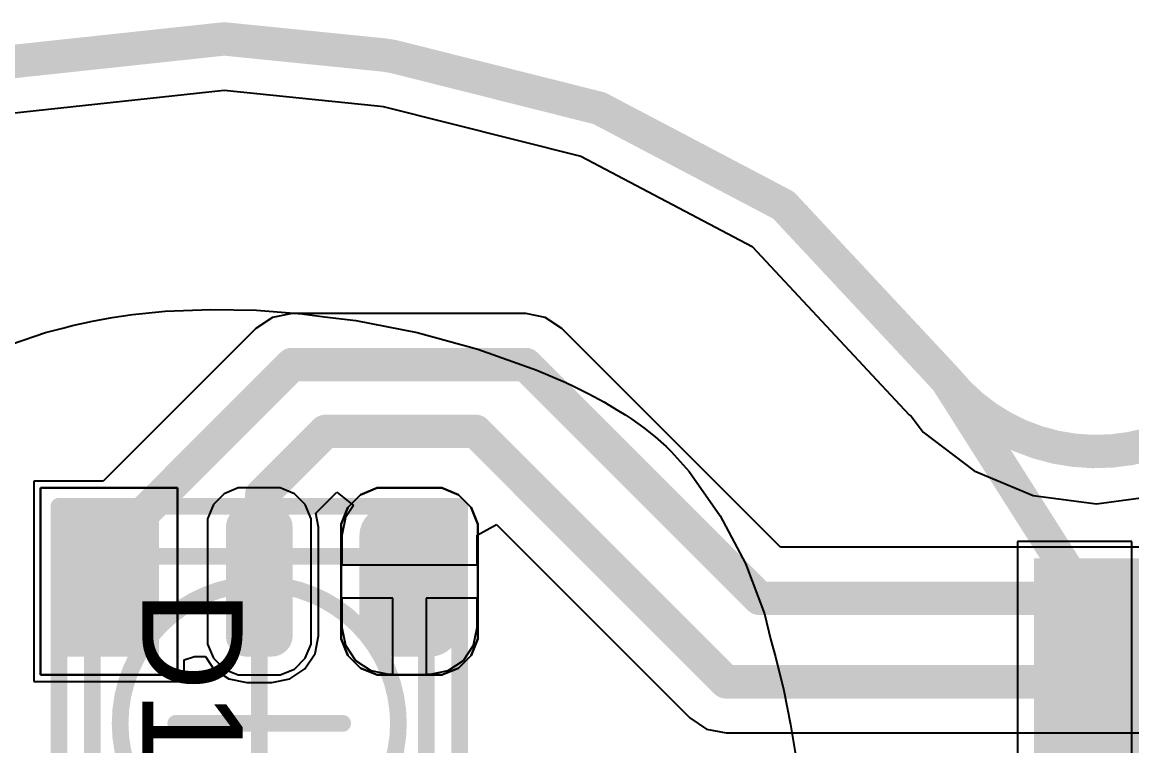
# Model space of a CAD drawing. Header units: inches. Extents: x -30 to 118, y 20 to 51.
# Drawn here: x 33.88 to 40.53, y 44.42 to 48.75 of the extents above; entities that cross this region are included whole.
import ezdxf

# ---------------------------------------------------------------- set-up
doc = ezdxf.new("R2010")
doc.units = ezdxf.units.IN
for name, color, linetype in [('Bottom Assembly', 56, 'Continuous'), ('Bottom Layer', 5, 'Continuous'), ('Bottom Solder', 6, 'Continuous'), ('Keep-Out Layer', 6, 'Continuous'), ('Mechanical 1', 6, 'Continuous'), ('Top Component Outline', 56, 'Continuous'), ('Top Courtyard', 56, 'Continuous'), ('Top Layer', 1, 'Continuous'), ('Top Overlay', 2, 'Continuous'), ('Top Paste', 8, 'Continuous'), ('Top Solder', 216, 'Continuous')]:
    doc.layers.add(name, color=color, linetype=linetype)
doc.styles.add('Arial', font='', dxfattribs={"height": 0.2})
doc.styles.get('Arial').set_extended_font_data('Arial')

# ---------------------------------------------------------------- blocks, each defined once
blk = doc.blocks.new('APA_RGB_LED_2020_534')
at = {"layer": 'Top Layer'}
h = blk.add_hatch(color=1, dxfattribs=at)
edge = h.paths.add_edge_path()
edge.add_arc((-1.125, 1.025), 0.125, 90, 180)
edge.add_line((-1.25, 1.025), (-1.25, 0.775))
edge.add_arc((-1.125, 0.775), 0.125, 180, 270)
edge.add_line((-1.125, 0.65), (-0.575, 0.65))
edge.add_arc((-0.575, 0.775), 0.125, 270, 360)
edge.add_line((-0.45, 0.775), (-0.45, 1.025))
edge.add_arc((-0.575, 1.025), 0.125, 0, 90)
edge.add_line((-0.575, 1.15), (-1.125, 1.15))
h = blk.add_hatch(color=1, dxfattribs=at)
edge = h.paths.add_edge_path()
edge.add_arc((0.575, 1.025), 0.125, 90, 180)
edge.add_line((0.45, 1.025), (0.45, 0.775))
edge.add_arc((0.575, 0.775), 0.125, 180, 270)
edge.add_line((0.575, 0.65), (1.125, 0.65))
edge.add_arc((1.125, 0.775), 0.125, 270, 360)
edge.add_line((1.25, 0.775), (1.25, 1.025))
edge.add_arc((1.125, 1.025), 0.125, 0, 90)
edge.add_line((1.125, 1.15), (0.575, 1.15))
h = blk.add_hatch(color=1, dxfattribs=at)
edge = h.paths.add_edge_path()
edge.add_arc((-1.175, 0.075), 0.075, 90, 180)
edge.add_line((-1.25, 0.075), (-1.25, -0.075))
edge.add_arc((-1.175, -0.075), 0.075, 180, 270)
edge.add_line((-1.175, -0.15), (-0.525, -0.15))
edge.add_arc((-0.525, -0.075), 0.075, 270, 360)
edge.add_line((-0.45, -0.075), (-0.45, 0.075))
edge.add_arc((-0.525, 0.075), 0.075, 0, 90)
edge.add_line((-0.525, 0.15), (-1.175, 0.15))
h = blk.add_hatch(color=1, dxfattribs=at)
edge = h.paths.add_edge_path()
edge.add_arc((0.525, 0.075), 0.075, 90, 180)
edge.add_line((0.45, 0.075), (0.45, -0.075))
edge.add_arc((0.525, -0.075), 0.075, 180, 270)
edge.add_line((0.525, -0.15), (1.175, -0.15))
edge.add_arc((1.175, -0.075), 0.075, 270, 360)
edge.add_line((1.25, -0.075), (1.25, 0.075))
edge.add_arc((1.175, 0.075), 0.075, 0, 90)
edge.add_line((1.175, 0.15), (0.525, 0.15))
blk.add_hatch(color=1, dxfattribs=at).paths.add_polyline_path([(-1.25, -0.65), (-0.45, -0.65), (-0.45, -1.15), (-1.25, -1.15)])
h = blk.add_hatch(color=1, dxfattribs=at)
edge = h.paths.add_edge_path()
edge.add_arc((0.575, -0.775), 0.125, 90, 180)
edge.add_line((0.45, -0.775), (0.45, -1.025))
edge.add_arc((0.575, -1.025), 0.125, 180, 270)
edge.add_line((0.575, -1.15), (1.125, -1.15))
edge.add_arc((1.125, -1.025), 0.125, 270, 360)
edge.add_line((1.25, -1.025), (1.25, -0.775))
edge.add_arc((1.125, -0.775), 0.125, 0, 90)
edge.add_line((1.125, -0.65), (0.575, -0.65))
at = {"layer": 'Top Paste'}
h = blk.add_hatch(color=8, dxfattribs=at)
edge = h.paths.add_edge_path()
edge.add_arc((-1.125, 1.025), 0.125, 90, 180)
edge.add_line((-1.25, 1.025), (-1.25, 0.775))
edge.add_arc((-1.125, 0.775), 0.125, 180, 270)
edge.add_line((-1.125, 0.65), (-0.575, 0.65))
edge.add_arc((-0.575, 0.775), 0.125, 270, 360)
edge.add_line((-0.45, 0.775), (-0.45, 1.025))
edge.add_arc((-0.575, 1.025), 0.125, 0, 90)
edge.add_line((-0.575, 1.15), (-1.125, 1.15))
h = blk.add_hatch(color=8, dxfattribs=at)
edge = h.paths.add_edge_path()
edge.add_arc((0.575, 1.025), 0.125, 90, 180)
edge.add_line((0.45, 1.025), (0.45, 0.775))
edge.add_arc((0.575, 0.775), 0.125, 180, 270)
edge.add_line((0.575, 0.65), (1.125, 0.65))
edge.add_arc((1.125, 0.775), 0.125, 270, 360)
edge.add_line((1.25, 0.775), (1.25, 1.025))
edge.add_arc((1.125, 1.025), 0.125, 0, 90)
edge.add_line((1.125, 1.15), (0.575, 1.15))
h = blk.add_hatch(color=8, dxfattribs=at)
edge = h.paths.add_edge_path()
edge.add_arc((-1.175, 0.075), 0.075, 90, 180)
edge.add_line((-1.25, 0.075), (-1.25, -0.075))
edge.add_arc((-1.175, -0.075), 0.075, 180, 270)
edge.add_line((-1.175, -0.15), (-0.525, -0.15))
edge.add_arc((-0.525, -0.075), 0.075, 270, 360)
edge.add_line((-0.45, -0.075), (-0.45, 0.075))
edge.add_arc((-0.525, 0.075), 0.075, 0, 90)
edge.add_line((-0.525, 0.15), (-1.175, 0.15))
h = blk.add_hatch(color=8, dxfattribs=at)
edge = h.paths.add_edge_path()
edge.add_arc((0.525, 0.075), 0.075, 90, 180)
edge.add_line((0.45, 0.075), (0.45, -0.075))
edge.add_arc((0.525, -0.075), 0.075, 180, 270)
edge.add_line((0.525, -0.15), (1.175, -0.15))
edge.add_arc((1.175, -0.075), 0.075, 270, 360)
edge.add_line((1.25, -0.075), (1.25, 0.075))
edge.add_arc((1.175, 0.075), 0.075, 0, 90)
edge.add_line((1.175, 0.15), (0.525, 0.15))
blk.add_hatch(color=8, dxfattribs=at).paths.add_polyline_path([(-1.25, -0.65), (-0.45, -0.65), (-0.45, -1.15), (-1.25, -1.15)])
h = blk.add_hatch(color=8, dxfattribs=at)
edge = h.paths.add_edge_path()
edge.add_arc((0.575, -0.775), 0.125, 90, 180)
edge.add_line((0.45, -0.775), (0.45, -1.025))
edge.add_arc((0.575, -1.025), 0.125, 180, 270)
edge.add_line((0.575, -1.15), (1.125, -1.15))
edge.add_arc((1.125, -1.025), 0.125, 270, 360)
edge.add_line((1.25, -1.025), (1.25, -0.775))
edge.add_arc((1.125, -0.775), 0.125, 0, 90)
edge.add_line((1.125, -0.65), (0.575, -0.65))
at = {"layer": 'Top Solder'}
h = blk.add_hatch(color=216, dxfattribs=at)
edge = h.paths.add_edge_path()
edge.add_arc((-1.125, 1.025), 0.175, 90, 180)
edge.add_line((-1.3, 1.025), (-1.3, 0.775))
edge.add_arc((-1.125, 0.775), 0.175, 180, 270)
edge.add_line((-1.125, 0.6), (-0.575, 0.6))
edge.add_arc((-0.575, 0.775), 0.175, 270, 360)
edge.add_line((-0.4, 0.775), (-0.4, 1.025))
edge.add_arc((-0.575, 1.025), 0.175, 0, 90)
edge.add_line((-0.575, 1.2), (-1.125, 1.2))
h = blk.add_hatch(color=216, dxfattribs=at)
edge = h.paths.add_edge_path()
edge.add_arc((0.575, 1.025), 0.175, 90, 180)
edge.add_line((0.4, 1.025), (0.4, 0.775))
edge.add_arc((0.575, 0.775), 0.175, 180, 270)
edge.add_line((0.575, 0.6), (1.125, 0.6))
edge.add_arc((1.125, 0.775), 0.175, 270, 360)
edge.add_line((1.3, 0.775), (1.3, 1.025))
edge.add_arc((1.125, 1.025), 0.175, 0, 90)
edge.add_line((1.125, 1.2), (0.575, 1.2))
h = blk.add_hatch(color=216, dxfattribs=at)
edge = h.paths.add_edge_path()
edge.add_arc((-1.175, 0.075), 0.125, 90, 180)
edge.add_line((-1.3, 0.075), (-1.3, -0.075))
edge.add_arc((-1.175, -0.075), 0.125, 180, 270)
edge.add_line((-1.175, -0.2), (-0.525, -0.2))
edge.add_arc((-0.525, -0.075), 0.125, 270, 360)
edge.add_line((-0.4, -0.075), (-0.4, 0.075))
edge.add_arc((-0.525, 0.075), 0.125, 0, 90)
edge.add_line((-0.525, 0.2), (-1.175, 0.2))
h = blk.add_hatch(color=216, dxfattribs=at)
edge = h.paths.add_edge_path()
edge.add_arc((0.525, 0.075), 0.125, 90, 180)
edge.add_line((0.4, 0.075), (0.4, -0.075))
edge.add_arc((0.525, -0.075), 0.125, 180, 270)
edge.add_line((0.525, -0.2), (1.175, -0.2))
edge.add_arc((1.175, -0.075), 0.125, 270, 360)
edge.add_line((1.3, -0.075), (1.3, 0.075))
edge.add_arc((1.175, 0.075), 0.125, 0, 90)
edge.add_line((1.175, 0.2), (0.525, 0.2))
blk.add_hatch(color=216, dxfattribs=at).paths.add_polyline_path([(-1.3, -0.6), (-0.4, -0.6), (-0.4, -1.2), (-1.3, -1.2)])
h = blk.add_hatch(color=216, dxfattribs=at)
edge = h.paths.add_edge_path()
edge.add_arc((0.575, -0.775), 0.175, 90, 180)
edge.add_line((0.4, -0.775), (0.4, -1.025))
edge.add_arc((0.575, -1.025), 0.175, 180, 270)
edge.add_line((0.575, -1.2), (1.125, -1.2))
edge.add_arc((1.125, -1.025), 0.175, 270, 360)
edge.add_line((1.3, -1.025), (1.3, -0.775))
edge.add_arc((1.125, -0.775), 0.175, 0, 90)
edge.add_line((1.125, -0.6), (0.575, -0.6))
at = {"layer": 'Top Component Outline'}
for points in [[(-1, -1, 0.1, 0.1, 0), (-1, 1, 0.1, 0.1, 0)], [(1, 1, 0.1, 0.1, 0), (-1, 1, 0.1, 0.1, 0)], [(1, -1, 0.1, 0.1, 0), (1, 1, 0.1, 0.1, 0)], [(1, -1, 0.1, 0.1, 0), (-1, -1, 0.1, 0.1, 0)]]:
    blk.add_lwpolyline(points, format="xyseb", dxfattribs=at)
for points in [[(-1.025, 1, 0.05, 0.05, 1), (-0.975, 1, 0.05, 0.05, 1)], [(-1.025, 1, 0.05, 0.05, 1), (-0.975, 1, 0.05, 0.05, 1)], [(0.975, 1, 0.05, 0.05, 1), (1.025, 1, 0.05, 0.05, 1)], [(0.975, 1, 0.05, 0.05, 1), (1.025, 1, 0.05, 0.05, 1)], [(-1.025, -1, 0.05, 0.05, 1), (-0.975, -1, 0.05, 0.05, 1)], [(-1.025, -1, 0.05, 0.05, 1), (-0.975, -1, 0.05, 0.05, 1)], [(0.975, -1, 0.05, 0.05, 1), (1.025, -1, 0.05, 0.05, 1)], [(0.975, -1, 0.05, 0.05, 1), (1.025, -1, 0.05, 0.05, 1)]]:
    blk.add_lwpolyline(points, format="xyseb", close=True, dxfattribs=at)
at = {"layer": 'Top Courtyard'}
for points in [[(1.3, 1.2, 0.1, 0.1, 0), (-1.3, 1.2, 0.1, 0.1, 0)], [(-1.3, -1.2, 0.1, 0.1, 0), (-1.3, 1.2, 0.1, 0.1, 0)], [(1.3, -1.2, 0.1, 0.1, 0), (1.3, 1.2, 0.1, 0.1, 0)], [(0, -0.5, 0.1, 0.1, 0), (0, 0.5, 0.1, 0.1, 0)], [(0.5, 0, 0.1, 0.1, 0), (-0.5, 0, 0.1, 0.1, 0)], [(1.3, -1.2, 0.1, 0.1, 0), (-1.3, -1.2, 0.1, 0.1, 0)]]:
    blk.add_lwpolyline(points, format="xyseb", dxfattribs=at)
for points in [[(-1.325, 1.2, 0.05, 0.05, 1), (-1.275, 1.2, 0.05, 0.05, 1)], [(-1.325, 1.2, 0.05, 0.05, 1), (-1.275, 1.2, 0.05, 0.05, 1)], [(1.275, 1.2, 0.05, 0.05, 1), (1.325, 1.2, 0.05, 0.05, 1)], [(1.275, 1.2, 0.05, 0.05, 1), (1.325, 1.2, 0.05, 0.05, 1)], [(-0.025, 0.5, 0.05, 0.05, 1), (0.025, 0.5, 0.05, 0.05, 1)], [(-0.525, 0, 0.05, 0.05, 1), (-0.475, 0, 0.05, 0.05, 1)], [(0.475, 0, 0.05, 0.05, 1), (0.525, 0, 0.05, 0.05, 1)], [(-0.025, -0.5, 0.05, 0.05, 1), (0.025, -0.5, 0.05, 0.05, 1)], [(-1.325, -1.2, 0.05, 0.05, 1), (-1.275, -1.2, 0.05, 0.05, 1)], [(-1.325, -1.2, 0.05, 0.05, 1), (-1.275, -1.2, 0.05, 0.05, 1)], [(1.275, -1.2, 0.05, 0.05, 1), (1.325, -1.2, 0.05, 0.05, 1)], [(1.275, -1.2, 0.05, 0.05, 1), (1.325, -1.2, 0.05, 0.05, 1)]]:
    blk.add_lwpolyline(points, format="xyseb", close=True, dxfattribs=at)
at = {"layer": 'Top Overlay'}
for p, q in [((-1.3689, 1.1929), (-1.2929, 1.2689)), ((-1.2929, 1.2689), (-1.1937, 1.31)), ((-1.1937, 1.31), (-1.14, 1.31)), ((-1.14, 1.31), (-1.14, 1.31)), ((-1.14, 1.31), (-0.56, 1.31)), ((-0.56, 1.31), (-0.5063, 1.31)), ((-0.5063, 1.31), (-0.4071, 1.2689)), ((-0.4071, 1.2689), (-0.3311, 1.1929)), ((0.3311, 1.1929), (0.4071, 1.2689)), ((0.4071, 1.2689), (0.5063, 1.31)), ((0.5063, 1.31), (0.56, 1.31)), ((0.56, 1.31), (0.56, 1.31)), ((0.56, 1.31), (1.14, 1.31)), ((1.14, 1.31), (1.1937, 1.31)), ((1.1937, 1.31), (1.2929, 1.2689)), ((1.2929, 1.2689), (1.3689, 1.1929)), ((-1.41, 1.0937), (-1.3689, 1.1929)), ((-0.3311, 1.1929), (-0.29, 1.0937)), ((0.29, 1.0937), (0.3311, 1.1929)), ((1.3689, 1.1929), (1.41, 1.0937)), ((-1.41, 1.04), (-1.41, 1.0937)), ((-0.29, 1.0937), (-0.29, 1.04)), ((0.29, 1.04), (0.29, 1.0937)), ((1.41, 1.0937), (1.41, 1.04)), ((-1.41, 0.76), (-1.41, 1.04)), ((-0.29, 1.04), (-0.29, 1.04)), ((-0.29, 1.04), (-0.29, 0.76)), ((0.29, 0.76), (0.29, 1.04)), ((1.41, 1.04), (1.41, 1.04)), ((1.41, 1.04), (1.41, 0.76)), ((-1.41, 0.76), (-1.41, 0.76)), ((-1.41, 0.7063), (-1.41, 0.76)), ((-0.29, 0.76), (-0.29, 0.7063)), ((0.29, 0.76), (0.29, 0.76)), ((0.29, 0.7063), (0.29, 0.76)), ((1.41, 0.76), (1.41, 0.7063)), ((-1.3689, 0.6071), (-1.41, 0.7063)), ((-0.29, 0.7063), (-0.3311, 0.6071)), ((0.3311, 0.6071), (0.29, 0.7063)), ((1.41, 0.7063), (1.3689, 0.6071)), ((-1.2929, 0.5311), (-1.3689, 0.6071)), ((-0.3311, 0.6071), (-0.4071, 0.5311)), ((0.4071, 0.5311), (0.3311, 0.6071)), ((1.3689, 0.6071), (1.2929, 0.5311)), ((-1.1937, 0.49), (-1.2929, 0.5311)), ((-1.14, 0.49), (-1.1937, 0.49)), ((-0.56, 0.49), (-1.14, 0.49)), ((-0.5063, 0.49), (-0.56, 0.49)), ((-0.56, 0.49), (-0.56, 0.49)), ((-0.4071, 0.5311), (-0.5063, 0.49)), ((0.5063, 0.49), (0.4071, 0.5311)), ((0.56, 0.49), (0.5063, 0.49)), ((1.14, 0.49), (0.56, 0.49)), ((1.1937, 0.49), (1.14, 0.49)), ((1.14, 0.49), (1.14, 0.49)), ((1.2929, 0.5311), (1.1937, 0.49)), ((-1.3103, 0.275), (-1.375, 0.2103)), ((-1.2258, 0.31), (-1.3103, 0.275)), ((-1.18, 0.31), (-1.2258, 0.31)), ((-0.52, 0.31), (-1.18, 0.31)), ((-0.4742, 0.31), (-0.52, 0.31)), ((-0.52, 0.31), (-0.52, 0.31)), ((-0.3897, 0.275), (-0.4742, 0.31)), ((-0.325, 0.2103), (-0.3897, 0.275)), ((0.3897, 0.275), (0.325, 0.2103)), ((0.4743, 0.31), (0.3897, 0.275)), ((0.52, 0.31), (0.4743, 0.31)), ((1.18, 0.31), (0.52, 0.31)), ((1.2258, 0.31), (1.18, 0.31)), ((1.18, 0.31), (1.18, 0.31)), ((1.3103, 0.275), (1.2258, 0.31)), ((1.375, 0.2103), (1.3103, 0.275)), ((-1.375, 0.2103), (-1.41, 0.1257)), ((-0.29, 0.1257), (-0.325, 0.2103)), ((0.325, 0.2103), (0.29, 0.1257)), ((1.41, 0.1257), (1.375, 0.2103)), ((-1.41, 0.1257), (-1.41, 0.08)), ((-1.41, 0.08), (-1.41, -0.08)), ((-1.41, 0.08), (-1.41, 0.08)), ((-0.29, 0.08), (-0.29, 0.1257)), ((-0.29, -0.08), (-0.29, 0.08)), ((0.29, 0.1257), (0.29, 0.08)), ((0.29, 0.08), (0.29, -0.08)), ((0.29, 0.08), (0.29, 0.08)), ((1.41, 0.08), (1.41, 0.1257)), ((1.41, -0.08), (1.41, 0.08)), ((-1.41, -0.08), (-1.41, -0.1258)), ((-1.41, -0.1258), (-1.375, -0.2103)), ((-0.325, -0.2103), (-0.29, -0.1258)), ((-0.29, -0.1258), (-0.29, -0.08)), ((-0.29, -0.08), (-0.29, -0.08)), ((0.29, -0.08), (0.29, -0.1258)), ((0.29, -0.1258), (0.325, -0.2103)), ((1.375, -0.2103), (1.41, -0.1258)), ((1.41, -0.1258), (1.41, -0.08)), ((1.41, -0.08), (1.41, -0.08)), ((-1.375, -0.2103), (-1.3103, -0.275)), ((-0.3897, -0.275), (-0.325, -0.2103)), ((0.325, -0.2103), (0.3897, -0.275)), ((1.3103, -0.275), (1.375, -0.2103)), ((-1.3103, -0.275), (-1.2258, -0.31)), ((-1.2258, -0.31), (-1.18, -0.31)), ((-1.18, -0.31), (-1.18, -0.31)), ((-1.18, -0.31), (-0.52, -0.31)), ((-0.52, -0.31), (-0.4742, -0.31)), ((-0.4742, -0.31), (-0.3897, -0.275)), ((0.3897, -0.275), (0.4743, -0.31)), ((0.4743, -0.31), (0.52, -0.31)), ((0.52, -0.31), (0.52, -0.31)), ((0.52, -0.31), (1.18, -0.31)), ((1.18, -0.31), (1.2258, -0.31)), ((1.2258, -0.31), (1.3103, -0.275)), ((-1.41, -1.31), (-1.41, -0.49)), ((-1.41, -0.49), (-0.29, -0.49)), ((-0.29, -0.49), (-0.29, -1.31)), ((0.3311, -0.6071), (0.4071, -0.5311)), ((0.4071, -0.5311), (0.5063, -0.49)), ((0.5063, -0.49), (0.56, -0.49)), ((0.56, -0.49), (0.56, -0.49)), ((0.56, -0.49), (1.14, -0.49)), ((1.14, -0.49), (1.1937, -0.49)), ((1.1937, -0.49), (1.2929, -0.5311)), ((1.2929, -0.5311), (1.3689, -0.6071)), ((0.29, -0.7063), (0.3311, -0.6071)), ((1.3689, -0.6071), (1.41, -0.7063)), ((0.29, -0.76), (0.29, -0.7063)), ((1.41, -0.7063), (1.41, -0.76)), ((0.29, -1.04), (0.29, -0.76)), ((1.41, -0.76), (1.41, -0.76)), ((1.41, -0.76), (1.41, -1.04)), ((0.29, -1.04), (0.29, -1.04)), ((0.29, -1.0937), (0.29, -1.04)), ((1.41, -1.04), (1.41, -1.0937)), ((0.3311, -1.1929), (0.29, -1.0937)), ((1.41, -1.0937), (1.3689, -1.1929)), ((0.4071, -1.2689), (0.3311, -1.1929)), ((1.3689, -1.1929), (1.2929, -1.2689)), ((-0.29, -1.31), (-1.41, -1.31)), ((0.5063, -1.31), (0.4071, -1.2689)), ((0.56, -1.31), (0.5063, -1.31)), ((1.14, -1.31), (0.56, -1.31)), ((1.1937, -1.31), (1.14, -1.31)), ((1.14, -1.31), (1.14, -1.31)), ((1.2929, -1.2689), (1.1937, -1.31))]:
    blk.add_line(p, q, dxfattribs=at)
at = {"layer": 'Top Courtyard', "style": 'Arial'}
blk.add_text('D10', height=0.6, dxfattribs=at).set_placement((-0.8, -0.7))
blk = doc.blocks.new('LIST_ANG_1_2_SMD_2_54MM_B_593')
at = {"layer": 'Bottom Layer'}
blk.add_hatch(color=5, dxfattribs=at).paths.add_polyline_path([(0.635, 1.59), (1.905, 1.59), (1.905, -1.59), (0.635, -1.59)])
at = {"layer": 'Bottom Solder'}
blk.add_hatch(color=6, dxfattribs=at).paths.add_polyline_path([(0.585, 1.64), (1.955, 1.64), (1.955, -1.64), (0.585, -1.64)])
at = {"layer": 'Bottom Assembly'}
for points in [[(1.57, 3.226, 0.1, 0.1, 0), (1.57, -0.85, 0.1, 0.1, 0)], [(1.57, -0.8497, 0.1, 0.1, 0), (0.97, -0.8497, 0.1, 0.1, 0)], [(1.57, -0.8497, 0.1, 0.1, 0), (1.42, -0.9997, 0.1, 0.1, 0)], [(1.42, -0.9997, 0.1, 0.1, 0), (1.12, -0.9997, 0.1, 0.1, 0)]]:
    blk.add_lwpolyline(points, format="xyseb", dxfattribs=at)
for points in [[(1.545, -0.8497, 0.05, 0.05, 1), (1.595, -0.8497, 0.05, 0.05, 1)], [(1.545, -0.8497, 0.05, 0.05, 1), (1.595, -0.8497, 0.05, 0.05, 1)], [(1.545, -0.85, 0.05, 0.05, 1), (1.595, -0.85, 0.05, 0.05, 1)], [(1.395, -0.9997, 0.05, 0.05, 1), (1.445, -0.9997, 0.05, 0.05, 1)], [(1.395, -0.9997, 0.05, 0.05, 1), (1.445, -0.9997, 0.05, 0.05, 1)]]:
    blk.add_lwpolyline(points, format="xyseb", close=True, dxfattribs=at)

msp = doc.modelspace()

# ---------------------------------------------------------------- linework, layer by layer
at = {"layer": 'Bottom Layer'}
for p, q in [((33.5338, 48.1751), (35.0945, 48.3424)), ((35.0945, 48.3424), (36.0116, 48.2499)), ((36.0116, 48.2499), (36.0298, 48.247)), ((36.0298, 48.247), (36.0302, 48.247)), ((36.0302, 48.247), (36.0305, 48.2469)), ((36.0305, 48.2469), (36.0453, 48.2445)), ((36.0453, 48.2445), (37.2301, 47.9469)), ((37.2301, 47.9469), (38.2558, 47.4074)), ((38.2558, 47.4074), (39.1973, 46.3992)), ((39.1973, 46.3992), (39.2088, 46.391)), ((39.2088, 46.391), (39.2815, 46.2961)), ((39.2815, 46.2961), (39.5853, 46.063)), ((39.5853, 46.063), (39.939, 45.9165)), ((39.939, 45.9165), (40.3186, 45.8666)), ((40.3186, 45.8666), (40.6982, 45.9165)), ((40.53, 45.64), (39.845, 45.64)), ((39.845, 45.64), (39.845, 44)), ((40.53, 44), (40.53, 45.64))]:
    msp.add_line(p, q, dxfattribs=at)
at = {"layer": 'Keep-Out Layer'}
for points in [[(33.4538, 48.4741, 0.2, 0.2, 0), (35.0936, 48.6499, 0.2, 0.2, 0)], [(35.0936, 48.6499, 0.2, 0.2, 0), (36.0513, 48.5534, 0.2, 0.2, 0)], [(36.0513, 48.5534, 0.2, 0.2, 0), (36.0785, 48.549, 0.2, 0.2, 0)], [(36.0785, 48.549, 0.2, 0.2, 0), (36.1067, 48.5445, 0.2, 0.2, 0)], [(36.1067, 48.5445, 0.2, 0.2, 0), (37.3401, 48.2346, 0.2, 0.2, 0)], [(37.3401, 48.2346, 0.2, 0.2, 0), (38.444, 47.654, 0.2, 0.2, 0)], [(38.444, 47.654, 0.2, 0.2, 0), (39.4208, 46.608, 0.2, 0.2, 0)], [(41.4106, 46.9598, 0.2, 0.2, -0.590192), (39.4208, 46.608, 0.2, 0.2, 0)]]:
    msp.add_lwpolyline(points, format="xyseb", dxfattribs=at)
for points in [[(35.0436, 48.6499, 0.1, 0.1, 1), (35.1436, 48.6499, 0.1, 0.1, 1)], [(35.0436, 48.6499, 0.1, 0.1, 1), (35.1436, 48.6499, 0.1, 0.1, 1)], [(36.0013, 48.5534, 0.1, 0.1, 1), (36.1013, 48.5534, 0.1, 0.1, 1)], [(36.0013, 48.5534, 0.1, 0.1, 1), (36.1013, 48.5534, 0.1, 0.1, 1)], [(36.0285, 48.549, 0.1, 0.1, 1), (36.1285, 48.549, 0.1, 0.1, 1)], [(36.0285, 48.549, 0.1, 0.1, 1), (36.1285, 48.549, 0.1, 0.1, 1)], [(36.0567, 48.5445, 0.1, 0.1, 1), (36.1567, 48.5445, 0.1, 0.1, 1)], [(36.0567, 48.5445, 0.1, 0.1, 1), (36.1567, 48.5445, 0.1, 0.1, 1)], [(37.2901, 48.2346, 0.1, 0.1, 1), (37.3901, 48.2346, 0.1, 0.1, 1)], [(37.2901, 48.2346, 0.1, 0.1, 1), (37.3901, 48.2346, 0.1, 0.1, 1)], [(38.394, 47.654, 0.1, 0.1, 1), (38.494, 47.654, 0.1, 0.1, 1)], [(38.394, 47.654, 0.1, 0.1, 1), (38.494, 47.654, 0.1, 0.1, 1)], [(39.3708, 46.608, 0.1, 0.1, 1), (39.4708, 46.608, 0.1, 0.1, 1)], [(39.3708, 46.608, 0.1, 0.1, 1), (39.4708, 46.608, 0.1, 0.1, 1)]]:
    msp.add_lwpolyline(points, format="xyseb", close=True, dxfattribs=at)
at = {"layer": 'Mechanical 1'}
for points in [[(33.4538, 48.4741, 0.2, 0.2, 0), (35.0936, 48.6499, 0.2, 0.2, 0)], [(35.0936, 48.6499, 0.2, 0.2, 0), (36.0513, 48.5534, 0.2, 0.2, 0)], [(36.0513, 48.5534, 0.2, 0.2, 0), (36.0785, 48.549, 0.2, 0.2, 0)], [(36.0785, 48.549, 0.2, 0.2, 0), (36.1067, 48.5445, 0.2, 0.2, 0)], [(36.1067, 48.5445, 0.2, 0.2, 0), (37.3401, 48.2346, 0.2, 0.2, 0)], [(37.3401, 48.2346, 0.2, 0.2, 0), (38.444, 47.654, 0.2, 0.2, 0)], [(38.444, 47.654, 0.2, 0.2, 0), (39.4208, 46.608, 0.2, 0.2, 0)], [(39.4208, 46.608, 0.2, 0.2, 0), (40.897, 44.2819, 0.2, 0.2, 0)], [(34.7144, 45.1407, 0.1, 0.1, -0.198911), (35.3038, 45.3848, 0.1, 0.1, 0)], [(35.3038, 45.3848, 0.1, 0.1, -0.198911), (35.8932, 45.1407, 0.1, 0.1, 0)], [(34.4703, 44.5513, 0.1, 0.1, -0.198911), (34.7144, 45.1407, 0.1, 0.1, 0)], [(35.8932, 45.1407, 0.1, 0.1, -0.198911), (36.1373, 44.5513, 0.1, 0.1, 0)], [(34.7144, 43.9619, 0.1, 0.1, -0.198911), (34.4703, 44.5513, 0.1, 0.1, 0)], [(36.1373, 44.5513, 0.1, 0.1, -0.198911), (35.8932, 43.9619, 0.1, 0.1, 0)]]:
    msp.add_lwpolyline(points, format="xyseb", dxfattribs=at)
for points in [[(35.0436, 48.6499, 0.1, 0.1, 1), (35.1436, 48.6499, 0.1, 0.1, 1)], [(35.0436, 48.6499, 0.1, 0.1, 1), (35.1436, 48.6499, 0.1, 0.1, 1)], [(36.0013, 48.5534, 0.1, 0.1, 1), (36.1013, 48.5534, 0.1, 0.1, 1)], [(36.0013, 48.5534, 0.1, 0.1, 1), (36.1013, 48.5534, 0.1, 0.1, 1)], [(36.0285, 48.549, 0.1, 0.1, 1), (36.1285, 48.549, 0.1, 0.1, 1)], [(36.0285, 48.549, 0.1, 0.1, 1), (36.1285, 48.549, 0.1, 0.1, 1)], [(36.0567, 48.5445, 0.1, 0.1, 1), (36.1567, 48.5445, 0.1, 0.1, 1)], [(36.0567, 48.5445, 0.1, 0.1, 1), (36.1567, 48.5445, 0.1, 0.1, 1)], [(37.2901, 48.2346, 0.1, 0.1, 1), (37.3901, 48.2346, 0.1, 0.1, 1)], [(37.2901, 48.2346, 0.1, 0.1, 1), (37.3901, 48.2346, 0.1, 0.1, 1)], [(38.394, 47.654, 0.1, 0.1, 1), (38.494, 47.654, 0.1, 0.1, 1)], [(38.394, 47.654, 0.1, 0.1, 1), (38.494, 47.654, 0.1, 0.1, 1)], [(39.3708, 46.608, 0.1, 0.1, 1), (39.4708, 46.608, 0.1, 0.1, 1)], [(39.3708, 46.608, 0.1, 0.1, 1), (39.4708, 46.608, 0.1, 0.1, 1)], [(35.2788, 45.3848, 0.05, 0.05, 1), (35.3288, 45.3848, 0.05, 0.05, 1)], [(35.2788, 45.3848, 0.05, 0.05, 1), (35.3288, 45.3848, 0.05, 0.05, 1)], [(34.6894, 45.1407, 0.05, 0.05, 1), (34.7394, 45.1407, 0.05, 0.05, 1)], [(34.6894, 45.1407, 0.05, 0.05, 1), (34.7394, 45.1407, 0.05, 0.05, 1)], [(35.8682, 45.1407, 0.05, 0.05, 1), (35.9182, 45.1407, 0.05, 0.05, 1)], [(35.8682, 45.1407, 0.05, 0.05, 1), (35.9182, 45.1407, 0.05, 0.05, 1)], [(34.4453, 44.5513, 0.05, 0.05, 1), (34.4953, 44.5513, 0.05, 0.05, 1)], [(34.4453, 44.5513, 0.05, 0.05, 1), (34.4953, 44.5513, 0.05, 0.05, 1)], [(36.1123, 44.5513, 0.05, 0.05, 1), (36.1623, 44.5513, 0.05, 0.05, 1)], [(36.1123, 44.5513, 0.05, 0.05, 1), (36.1623, 44.5513, 0.05, 0.05, 1)]]:
    msp.add_lwpolyline(points, format="xyseb", close=True, dxfattribs=at)
at = {"layer": 'Top Layer'}
for p, q in [((33.5338, 48.1751), (35.0945, 48.3424)), ((35.0945, 48.3424), (36.0116, 48.2499)), ((36.0116, 48.2499), (36.0298, 48.247)), ((36.0298, 48.247), (36.0302, 48.247)), ((36.0302, 48.247), (36.0305, 48.2469)), ((36.0305, 48.2469), (36.0453, 48.2445)), ((36.0453, 48.2445), (37.2301, 47.9469)), ((37.2301, 47.9469), (38.2558, 47.4074)), ((38.2558, 47.4074), (39.1973, 46.3992)), ((35.5, 47.0059), (35.3829, 46.9826)), ((36.9, 47.0059), (35.5, 47.0059)), ((37.0171, 46.9826), (36.9, 47.0059)), ((36.9, 47.0059), (36.9, 47.0059)), ((35.3829, 46.9826), (35.2837, 46.9163)), ((37.1163, 46.9163), (37.0171, 46.9826)), ((35.2837, 46.9163), (34.3687, 46.0013)), ((35.2837, 46.9163), (35.2837, 46.9163)), ((38.4267, 45.6059), (37.1163, 46.9163)), ((39.1973, 46.3992), (39.2088, 46.391)), ((39.2088, 46.391), (39.2815, 46.2961)), ((39.2815, 46.2961), (39.5853, 46.063)), ((39.5853, 46.063), (39.939, 45.9165)), ((34.3687, 46.0013), (33.9538, 46.0013)), ((33.9538, 46.0013), (33.9538, 44.8013)), ((35.6425, 45.81), (35.7693, 45.9367)), ((35.7693, 45.9367), (35.8679, 45.8558)), ((39.939, 45.9165), (40.3186, 45.8666)), ((40.3186, 45.8666), (40.6982, 45.9165)), ((35.6592, 45.7263), (35.6425, 45.81)), ((35.8679, 45.8558), (35.8197, 45.7836)), ((35.8197, 45.7836), (35.7984, 45.6763)), ((36.6086, 45.6792), (36.7256, 45.7418)), ((36.7256, 45.7418), (37.8837, 44.5837)), ((35.6592, 45.0763), (35.6592, 45.7263)), ((35.7984, 45.6763), (35.7984, 45.5013)), ((36.6092, 45.6763), (36.6086, 45.6792)), ((36.6092, 45.5013), (36.6092, 45.6763)), ((41.9733, 45.6059), (38.4267, 45.6059)), ((35.7984, 45.5013), (36.2038, 45.5013)), ((36.2038, 45.5013), (36.6092, 45.5013)), ((36.1038, 45.3013), (35.7984, 45.3013)), ((35.7984, 45.3013), (35.7984, 45.1263)), ((36.1038, 44.8459), (36.1038, 45.3013)), ((36.6092, 45.3013), (36.3038, 45.3013)), ((36.3038, 45.3013), (36.3038, 44.8459)), ((36.6092, 45.1263), (36.6092, 45.3013)), ((35.6378, 44.969), (35.6592, 45.0763)), ((35.7984, 45.1263), (35.8197, 45.019)), ((36.5878, 45.019), (36.6092, 45.1263)), ((35.8197, 45.019), (35.8805, 44.9281)), ((36.527, 44.9281), (36.5878, 45.019)), ((34.8538, 44.9314), (34.9158, 44.9515)), ((34.9158, 44.9515), (34.9808, 44.9525)), ((34.9808, 44.9525), (35.0305, 44.8781)), ((35.577, 44.8781), (35.6378, 44.969)), ((34.8538, 44.8013), (34.8538, 44.9314)), ((35.0305, 44.8781), (35.1215, 44.8173)), ((35.4861, 44.8173), (35.577, 44.8781)), ((35.8805, 44.9281), (35.9715, 44.8673)), ((35.9715, 44.8673), (36.0788, 44.8459)), ((36.3288, 44.8459), (36.4361, 44.8673)), ((36.4361, 44.8673), (36.527, 44.9281)), ((33.9538, 44.8013), (34.8538, 44.8013)), ((35.1215, 44.8173), (35.2288, 44.7959)), ((35.3788, 44.7959), (35.4861, 44.8173)), ((36.0788, 44.8459), (36.1038, 44.8459)), ((36.3038, 44.8459), (36.3288, 44.8459)), ((35.2288, 44.7959), (35.3788, 44.7959)), ((37.8837, 44.5837), (37.8837, 44.5837)), ((37.8837, 44.5837), (37.9829, 44.5174)), ((37.9829, 44.5174), (38.1, 44.4941)), ((38.1, 44.4941), (42.4, 44.4941))]:
    msp.add_line(p, q, dxfattribs=at)
for points in [[(34.5383, 45.7383, 0.2, 0.2, 0), (35.5, 46.7, 0.2, 0.2, 0)], [(35.5, 46.7, 0.2, 0.2, 0), (36.9, 46.7, 0.2, 0.2, 0)], [(36.9, 46.7, 0.2, 0.2, 0), (38.3, 45.3, 0.2, 0.2, 0)], [(35.3177, 45.9177, 0.2, 0.2, 0), (35.7, 46.3, 0.2, 0.2, 0)], [(35.7, 46.3, 0.2, 0.2, 0), (36.6, 46.3, 0.2, 0.2, 0)], [(36.6, 46.3, 0.2, 0.2, 0), (38.1, 44.8, 0.2, 0.2, 0)], [(35.3177, 45.4153, 0.2, 0.2, 0), (35.3177, 45.9177, 0.2, 0.2, 0)], [(34.5383, 45.5359, 0.2, 0.2, 0), (34.5383, 45.7383, 0.2, 0.2, 0)], [(34.4038, 45.4013, 0.2, 0.2, 0), (34.5383, 45.5359, 0.2, 0.2, 0)], [(35.3038, 45.4013, 0.2, 0.2, 0), (35.3177, 45.4153, 0.2, 0.2, 0)], [(38.3, 45.3, 0.2, 0.2, 0), (42.1, 45.3, 0.2, 0.2, 0)], [(38.1, 44.8, 0.2, 0.2, 0), (42.4, 44.8, 0.2, 0.2, 0)]]:
    msp.add_lwpolyline(points, format="xyseb", dxfattribs=at)
for points in [[(35.45, 46.7, 0.1, 0.1, 1), (35.55, 46.7, 0.1, 0.1, 1)], [(35.45, 46.7, 0.1, 0.1, 1), (35.55, 46.7, 0.1, 0.1, 1)], [(36.85, 46.7, 0.1, 0.1, 1), (36.95, 46.7, 0.1, 0.1, 1)], [(36.85, 46.7, 0.1, 0.1, 1), (36.95, 46.7, 0.1, 0.1, 1)], [(35.65, 46.3, 0.1, 0.1, 1), (35.75, 46.3, 0.1, 0.1, 1)], [(35.65, 46.3, 0.1, 0.1, 1), (35.75, 46.3, 0.1, 0.1, 1)], [(36.55, 46.3, 0.1, 0.1, 1), (36.65, 46.3, 0.1, 0.1, 1)], [(36.55, 46.3, 0.1, 0.1, 1), (36.65, 46.3, 0.1, 0.1, 1)], [(35.2677, 45.9177, 0.1, 0.1, 1), (35.3677, 45.9177, 0.1, 0.1, 1)], [(35.2677, 45.9177, 0.1, 0.1, 1), (35.3677, 45.9177, 0.1, 0.1, 1)], [(34.4883, 45.7383, 0.1, 0.1, 1), (34.5883, 45.7383, 0.1, 0.1, 1)], [(34.4883, 45.7383, 0.1, 0.1, 1), (34.5883, 45.7383, 0.1, 0.1, 1)], [(34.4883, 45.5359, 0.1, 0.1, 1), (34.5883, 45.5359, 0.1, 0.1, 1)], [(34.4883, 45.5359, 0.1, 0.1, 1), (34.5883, 45.5359, 0.1, 0.1, 1)], [(34.3538, 45.4013, 0.1, 0.1, 1), (34.4538, 45.4013, 0.1, 0.1, 1)], [(35.2538, 45.4013, 0.1, 0.1, 1), (35.3538, 45.4013, 0.1, 0.1, 1)], [(35.2677, 45.4153, 0.1, 0.1, 1), (35.3677, 45.4153, 0.1, 0.1, 1)], [(35.2677, 45.4153, 0.1, 0.1, 1), (35.3677, 45.4153, 0.1, 0.1, 1)], [(38.25, 45.3, 0.1, 0.1, 1), (38.35, 45.3, 0.1, 0.1, 1)], [(38.25, 45.3, 0.1, 0.1, 1), (38.35, 45.3, 0.1, 0.1, 1)], [(38.05, 44.8, 0.1, 0.1, 1), (38.15, 44.8, 0.1, 0.1, 1)], [(38.05, 44.8, 0.1, 0.1, 1), (38.15, 44.8, 0.1, 0.1, 1)]]:
    msp.add_lwpolyline(points, format="xyseb", close=True, dxfattribs=at)
at = {"layer": 'Top Overlay'}
for p, q in [((34.4236, 46.9817), (34.5438, 46.9991)), ((34.5438, 46.9991), (34.6041, 47.0055)), ((34.6041, 47.0055), (34.7402, 47.0193)), ((34.7402, 47.0193), (35.0136, 47.0306)), ((35.0136, 47.0306), (35.2872, 47.0256)), ((35.2872, 47.0256), (35.56, 47.0044)), ((35.56, 47.0044), (35.6955, 46.9857)), ((34.127, 46.9185), (34.1857, 46.9338)), ((34.1857, 46.9338), (34.3042, 46.96)), ((34.3042, 46.96), (34.4236, 46.9817)), ((35.6955, 46.9857), (35.882, 46.9632)), ((35.882, 46.9632), (36.2506, 46.891)), ((33.82, 46.8217), (34.0227, 46.8929)), ((34.0227, 46.8929), (34.127, 46.9185)), ((36.2506, 46.891), (36.6129, 46.7922)), ((36.6129, 46.7922), (36.9671, 46.6671)), ((36.9671, 46.6671), (37.1392, 46.5918)), ((37.1392, 46.5918), (37.1859, 46.5706)), ((37.1859, 46.5706), (37.2776, 46.525)), ((37.2776, 46.525), (37.3677, 46.476)), ((37.3677, 46.476), (37.4559, 46.4238)), ((37.4559, 46.4238), (37.499, 46.396)), ((37.499, 46.396), (37.5358, 46.3726)), ((37.5358, 46.3726), (37.6068, 46.3218)), ((37.6068, 46.3218), (37.675, 46.2673)), ((37.675, 46.2673), (37.7403, 46.2092)), ((37.7403, 46.2092), (37.7713, 46.1785)), ((37.7713, 46.1785), (37.8795, 46.0587)), ((37.8795, 46.0587), (38.0647, 45.7942)), ((34.8138, 45.9613), (33.9938, 45.9613)), ((33.9938, 45.9613), (33.9938, 44.8413)), ((34.8138, 44.8413), (34.8138, 45.9613)), ((35.178, 45.9613), (35.0935, 45.9263)), ((35.4295, 45.9613), (35.178, 45.9613)), ((35.5141, 45.9263), (35.4295, 45.9613)), ((36.0101, 45.9613), (35.9108, 45.9202)), ((36.3975, 45.9613), (36.0101, 45.9613)), ((36.4967, 45.9202), (36.3975, 45.9613)), ((35.0935, 45.9263), (35.0288, 45.8616)), ((35.5788, 45.8616), (35.5141, 45.9263)), ((35.9108, 45.9202), (35.8349, 45.8443)), ((36.5727, 45.8443), (36.4967, 45.9202)), ((35.0288, 45.8616), (34.9938, 45.7771)), ((35.6138, 45.7771), (35.5788, 45.8616)), ((35.8349, 45.8443), (35.7938, 45.745)), ((36.6138, 45.745), (36.5727, 45.8443)), ((34.9938, 45.7771), (34.9938, 45.7313)), ((34.9938, 45.7313), (34.9938, 45.0713)), ((35.6138, 45.7313), (35.6138, 45.7771)), ((35.6138, 45.0713), (35.6138, 45.7313)), ((35.7938, 45.745), (35.7938, 45.6913)), ((36.6138, 45.6913), (36.6138, 45.745)), ((38.0647, 45.7942), (38.2157, 45.5089)), ((35.7938, 45.6913), (35.7938, 45.1113)), ((36.6138, 45.1113), (36.6138, 45.6913)), ((38.2157, 45.5089), (38.3304, 45.2071)), ((38.3304, 45.2071), (38.3687, 45.0503)), ((34.9938, 45.0713), (34.9938, 45.0256)), ((35.6138, 45.0256), (35.6138, 45.0713)), ((35.7938, 45.1113), (35.7938, 45.0576)), ((36.6138, 45.0576), (36.6138, 45.1113)), ((34.9938, 45.0256), (35.0288, 44.941)), ((35.5788, 44.941), (35.6138, 45.0256)), ((35.7938, 45.0576), (35.8349, 44.9584)), ((36.5727, 44.9584), (36.6138, 45.0576)), ((38.3687, 45.0503), (38.3966, 44.9503)), ((35.0288, 44.941), (35.0935, 44.8763)), ((35.5141, 44.8763), (35.5788, 44.941)), ((35.8349, 44.9584), (35.9108, 44.8824)), ((36.4967, 44.8824), (36.5727, 44.9584)), ((38.3966, 44.9503), (38.4451, 44.7485)), ((35.0935, 44.8763), (35.178, 44.8413)), ((35.4295, 44.8413), (35.5141, 44.8763)), ((35.9108, 44.8824), (36.0101, 44.8413)), ((36.3975, 44.8413), (36.4967, 44.8824)), ((33.9938, 44.8413), (34.8138, 44.8413)), ((35.178, 44.8413), (35.4295, 44.8413)), ((36.0101, 44.8413), (36.3975, 44.8413)), ((38.4451, 44.7485), (38.4863, 44.545)), ((38.4863, 44.545), (38.52, 44.3402))]:
    msp.add_line(p, q, dxfattribs=at)

# ---------------------------------------------------------------- block references
for name, p, rotation in [('APA_RGB_LED_2020_534', (35.3038, 44.5513), 270), ('LIST_ANG_1_2_SMD_2_54MM_B_593', (41.9, 43.9), 180)]:
    msp.add_blockref(name, p, dxfattribs=dict(rotation=rotation))

doc.saveas('drawing.dxf')
